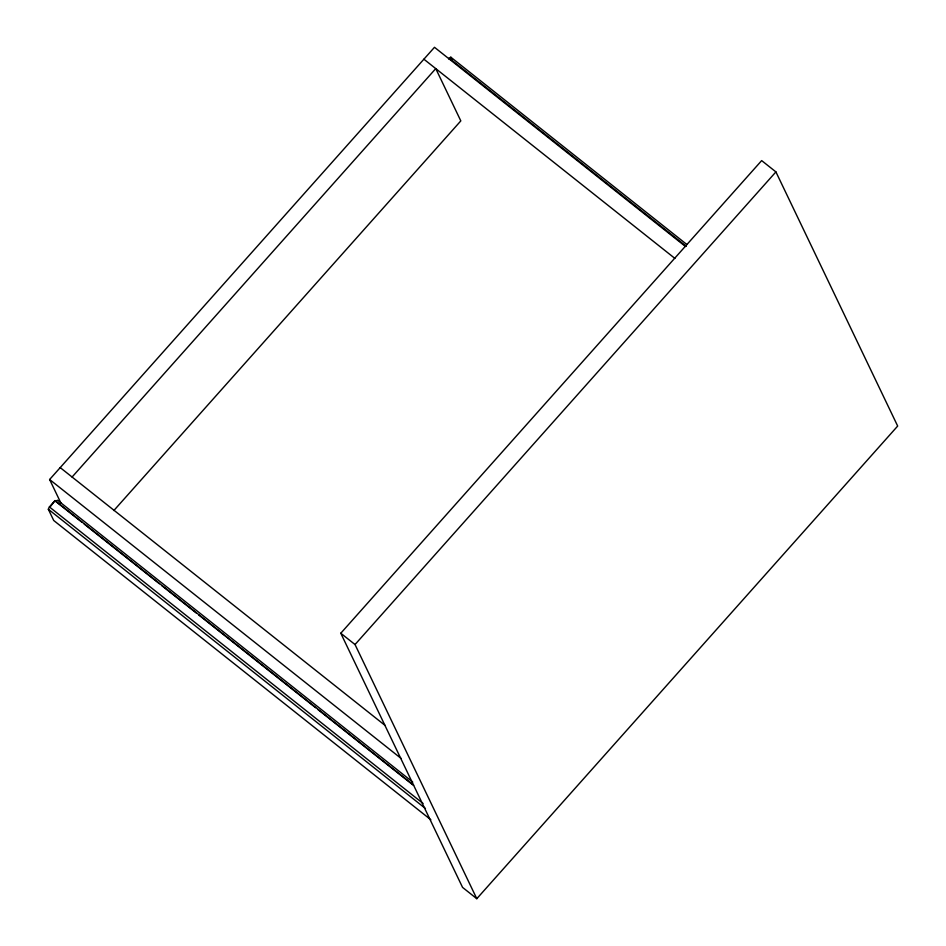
<?xml version="1.0" encoding="UTF-8"?>
<svg xmlns="http://www.w3.org/2000/svg" width="946" height="946" viewBox="0 0 946 946"><rect width="100%" height="100%" fill="white"/><g stroke="black" fill="none" stroke-linecap="round" stroke-linejoin="round"><path stroke-width="1.42" d="M430.844 819.768L53.721 520.489L48.329 509.232L49.393 506.926L55.034 500.576L413.65 785.168M61.005 503.272L49.618 479.504L434.486 47.3L685.507 246.516M72.085 477.032L435.763 68.609L460.808 120.899L113.839 510.544M50.091 506.973L55.034 500.576M340.785 633.241L761.66 160.595L775.909 171.9L897.671 426.055L476.796 898.7L462.559 887.395L340.785 633.241L355.034 644.545L476.796 898.7M355.034 644.545L775.909 171.9M686.831 244.482L450.84 57.209L449.078 58.061L686.228 246.256M448.901 59.101L449.894 58.617M55.826 501.084L57.588 500.233L412.728 782.07M423.891 59.196L674.912 258.412M60.213 467.608L385.27 725.57M49.618 479.504L401.293 758.586M55.306 501.12L81.912 522.239M84.218 524.072L159.413 583.741M161.731 585.586L196.437 613.126M198.743 614.959L315.586 707.679M317.891 709.512L412.752 784.79M49.393 506.926L423.039 803.45M48.329 509.232L425.452 808.511M450.84 57.209L452.034 59.704"/></g></svg>
